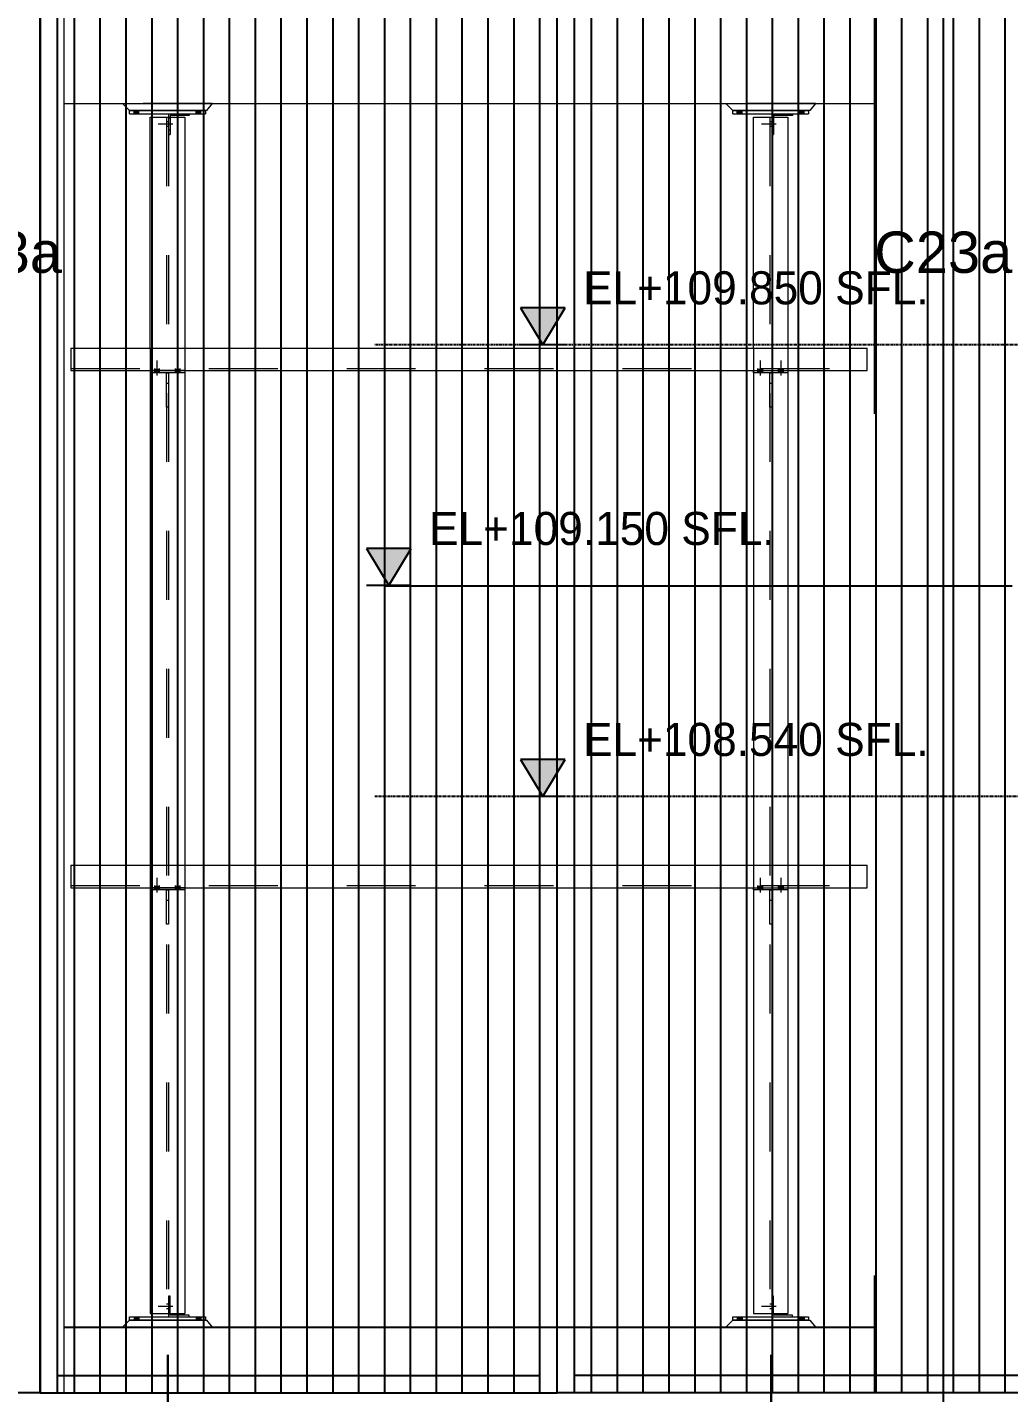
# Model space of a CAD drawing. Header units: millimetres. Extents: x 663313 to 1226001, y 1431724 to 1620898.
# Drawn here: x 1037845 to 1040692, y 1514415 to 1518376 of the extents above; entities that cross this region are included whole.
import ezdxf
from ezdxf.enums import TextEntityAlignment as Align

# ---------------------------------------------------------------- set-up
doc = ezdxf.new("R2010")
doc.units = ezdxf.units.MM
for name, pattern in [('Grid Line', [22.225, 12.7, -3.175, 3.175, -3.175]), ('HIDDEN', [0.375, 0.25, -0.125]), ('XKITLINE00', [0]), ('XKITLINE02', [4, 2, -2])]:
    doc.linetypes.add(name, pattern=pattern)
doc.layers.add('000 - 0_HIDE_OBJ_FRAMING_DEF_SUB', color=7, linetype='Continuous', plot=False)
for name, color, linetype, lineweight in [('A-FLOR-E', 7, 'Continuous', 9), ('A-GENM', 7, 'Continuous', 9), ('Bolt', 7, 'Continuous', 0), ('Part', 7, 'Continuous', 0)]:
    doc.layers.add(name, color=color, linetype=linetype, lineweight=lineweight)
doc.layers.add('CVA044__', color=7, linetype='Continuous')
doc.layers.add('DIM', color=7, linetype='Continuous')
doc.styles.add('ANGSANA', font='angsana.shx', dxfattribs={"width": 0.9})
doc.styles.add('Arial', font='arial.ttf')
doc.dimstyles.new('Dim - 40 - Cen', dxfattribs={"dimscale": 0.04, "dimtxt": 3, "dimasz": 1, "dimexe": 0, "dimexo": 2.5, "dimgap": 1.5, "dimtad": 1, "dimdec": 0, "dimlfac": 1000, "dimzin": 1, "dimdsep": 46, "dimtxsty": 'Arial', "dimblk": 'CEN1', "dimcen": 0.09, "dimclrd": 7, "dimclre": 7, "dimclrt": 7, "dimadec": 0, "dimazin": 0, "dimtfac": 1, "dimtdec": 0, "dimtix": 1, "dimtofl": 0, "dimtmove": 2, "dimatfit": 3, "dimfxl": 1, "dimtfill": 1, "dimtfillclr": 256, "dimtolj": 1, "dimtzin": 0, "dimarcsym": 0})

# ---------------------------------------------------------------- blocks, each defined once
blk = doc.blocks.new('LEV-SEC')
at = {"layer": '000 - 0_HIDE_OBJ_FRAMING_DEF_SUB'}
blk.add_hatch(color=7, dxfattribs=at).paths.add_polyline_path([(-1.622, 2.668), (0, 0), (1.622, 2.668)])
at = {"layer": '000 - 0_HIDE_OBJ_FRAMING_DEF_SUB', "color": 7}
for p, q in [((-1.622, 2.668), (0, 0)), ((1.622, 2.668), (-1.622, 2.668)), ((0, 0), (1.622, 2.668)), ((1.622, 0), (-1.622, 0))]:
    blk.add_line(p, q, dxfattribs=at)
at = {"layer": '000 - 0_HIDE_OBJ_FRAMING_DEF_SUB', "color": 7, "style": 'ANGSANA'}
blk.add_attdef('ELEVATION', text='', height=2.4, dxfattribs=at).set_placement((2.913, 2.209), align=Align.BOTTOM_LEFT)
blk = doc.blocks.new('*A25763112')
at = {"layer": 'Bolt', "color": 7, "linetype": 'XKITLINE02', "lineweight": 0}
for p, q in [((235.208334, 127.554542), (235.148334, 127.554542)), ((235.258334, 127.654542), (235.208334, 127.654542)), ((235.337534, 127.484542), (234.908334, 127.484542)), ((235.208334, 127.414542), (235.148334, 127.414542)), ((235.258334, 127.314542), (235.208334, 127.314542))]:
    blk.add_line(p, q, dxfattribs=at)
blk = doc.blocks.new('*A25773113')
at = {"layer": 'Bolt'}
for points in [[(234.348, 127.885), (234.348, 127.785), (234.208, 127.785), (234.208, 127.885)], [(236.148, 127.885), (236.148, 127.785), (236.008, 127.785), (236.008, 127.885)]]:
    blk.add_hatch(color=7, dxfattribs=at).paths.add_polyline_path(points, flags=17)
at = {"layer": 'Bolt', "color": 7, "linetype": 'XKITLINE00', "lineweight": 0}
for p, q in [((234.208, 127.785), (234.208, 127.885)), ((234.278, 127.785), (234.278, 127.885)), ((234.348, 127.785), (234.348, 127.885)), ((236.008, 127.785), (236.008, 127.885)), ((236.078, 127.785), (236.078, 127.885)), ((236.148, 127.785), (236.148, 127.885))]:
    blk.add_line(p, q, dxfattribs=at)
blk = doc.blocks.new('*A26193150')
at = {"layer": 'Part', "color": 7, "linetype": 'XKITLINE00', "lineweight": 0}
for p, q in [((214.879556, 105.984542), (214.879556, 105.334542)), ((214.879556, 105.984542), (237.979559, 105.984542)), ((237.979559, 105.334542), (237.979559, 105.984542)), ((214.879556, 105.334542), (237.979559, 105.334542))]:
    blk.add_line(p, q, dxfattribs=at)
at = {"layer": 'Part', "color": 7, "linetype": 'XKITLINE02', "lineweight": 0}
blk.add_line((214.879556, 105.394542), (237.979559, 105.394542), dxfattribs=at)
blk = doc.blocks.new('*A26233151')
at = {"layer": 'Part', "color": 7, "linetype": 'XKITLINE00', "lineweight": 0}
for p, q in [((214.879556, 120.984542), (214.879556, 120.334542)), ((214.879556, 120.984542), (237.979559, 120.984542)), ((237.979559, 120.334542), (237.979559, 120.984542)), ((214.879556, 120.334542), (237.979559, 120.334542))]:
    blk.add_line(p, q, dxfattribs=at)
at = {"layer": 'Part', "color": 7, "linetype": 'XKITLINE02', "lineweight": 0}
blk.add_line((214.879556, 120.394542), (237.979559, 120.394542), dxfattribs=at)
blk = doc.blocks.new('*A26273153')
at = {"layer": 'Part', "color": 7, "linetype": 'XKITLINE02', "lineweight": 0}
for p, q in [((217.759587, 93.484542), (217.709587, 93.484542)), ((217.709587, 93.484542), (217.709587, 92.984542)), ((217.759587, 92.984542), (217.759587, 93.484542)), ((217.709587, 92.884542), (218.309587, 92.884542))]:
    blk.add_line(p, q, dxfattribs=at)
at = {"layer": 'Part', "color": 7, "linetype": 'XKITLINE00', "lineweight": 0}
for p, q in [((217.709587, 92.984542), (217.709587, 92.884542)), ((217.759587, 92.934542), (217.759587, 92.984542)), ((218.309587, 92.934542), (217.759587, 92.934542)), ((218.309587, 92.884542), (218.309587, 92.934542))]:
    blk.add_line(p, q, dxfattribs=at)
blk = doc.blocks.new('*A26283154')
at = {"layer": 'Part', "color": 7, "linetype": 'XKITLINE00', "lineweight": 0}
for p, q in [((217.179587, 105.334542), (217.179587, 105.274542)), ((218.179587, 105.274542), (217.179587, 105.274542)), ((218.179587, 105.334542), (218.179587, 105.274542))]:
    blk.add_line(p, q, dxfattribs=at)
at = {"layer": 'Part', "color": 7, "linetype": 'XKITLINE02', "lineweight": 0}
blk.add_line((218.179587, 105.334542), (217.179587, 105.334542), dxfattribs=at)
blk = doc.blocks.new('*A26293155')
at = {"layer": 'Part', "color": 7, "linetype": 'XKITLINE00', "lineweight": 0}
for p, q in [((217.649587, 105.274542), (217.709587, 105.274542)), ((217.649587, 104.274542), (217.649587, 105.274542)), ((217.649587, 104.974542), (217.709587, 104.974542)), ((217.709587, 105.274542), (217.709587, 104.274542)), ((217.709587, 104.274542), (217.649587, 104.274542))]:
    blk.add_line(p, q, dxfattribs=at)
blk = doc.blocks.new('*A26303156')
at = {"layer": 'Bolt'}
for points in [[(217.31, 105.335), (217.31, 105.395), (217.45, 105.395), (217.45, 105.335)], [(217.91, 105.335), (217.91, 105.395), (218.05, 105.395), (218.05, 105.335)], [(217.31, 105.275), (217.31, 105.335), (217.45, 105.335), (217.45, 105.275)], [(217.91, 105.275), (217.91, 105.335), (218.05, 105.335), (218.05, 105.275)]]:
    blk.add_hatch(color=7, dxfattribs=at).paths.add_polyline_path(points, flags=17)
at = {"layer": 'Bolt', "color": 7, "linetype": 'XKITLINE00', "lineweight": 0}
for p, q in [((217.31, 105.335), (217.31, 105.395)), ((217.38, 105.195), (217.38, 105.625)), ((217.45, 105.335), (217.45, 105.395)), ((217.91, 105.335), (217.91, 105.395)), ((217.98, 105.195), (217.98, 105.625)), ((218.05, 105.335), (218.05, 105.395)), ((217.31, 105.275), (217.31, 105.335)), ((217.45, 105.275), (217.45, 105.335)), ((217.91, 105.275), (217.91, 105.335)), ((218.05, 105.275), (218.05, 105.335))]:
    blk.add_line(p, q, dxfattribs=at)
blk = doc.blocks.new('*A26313157')
at = {"layer": 'Bolt', "color": 7, "linetype": 'XKITLINE02', "lineweight": 0}
for p, q in [((235.337534, 93.184542), (234.908334, 93.184542)), ((235.208334, 93.254542), (235.148334, 93.254542)), ((235.208334, 93.114542), (235.148334, 93.114542)), ((235.258334, 93.354542), (235.208334, 93.354542)), ((235.258334, 93.014542), (235.208334, 93.014542))]:
    blk.add_line(p, q, dxfattribs=at)
blk = doc.blocks.new('*A26323158')
at = {"layer": 'Part', "color": 7, "linetype": 'XKITLINE02', "lineweight": 0}
for p, q in [((235.258334, 93.484542), (235.208334, 93.484542)), ((235.208334, 93.484542), (235.208334, 92.984542)), ((235.258334, 92.984542), (235.258334, 93.484542)), ((235.208334, 92.884542), (235.808334, 92.884542))]:
    blk.add_line(p, q, dxfattribs=at)
at = {"layer": 'Part', "color": 7, "linetype": 'XKITLINE00', "lineweight": 0}
for p, q in [((235.208334, 92.984542), (235.208334, 92.884542)), ((235.258334, 92.934542), (235.258334, 92.984542)), ((235.808334, 92.934542), (235.258334, 92.934542)), ((235.808334, 92.884542), (235.808334, 92.934542))]:
    blk.add_line(p, q, dxfattribs=at)
blk = doc.blocks.new('*A26333159')
at = {"layer": 'Part', "color": 7, "linetype": 'XKITLINE00', "lineweight": 0}
for p, q in [((234.678334, 105.274542), (234.678334, 105.334542)), ((235.678334, 105.274542), (234.678334, 105.274542)), ((235.678334, 105.334542), (235.678334, 105.274542))]:
    blk.add_line(p, q, dxfattribs=at)
at = {"layer": 'Part', "color": 7, "linetype": 'XKITLINE02', "lineweight": 0}
blk.add_line((234.678334, 105.334542), (235.678334, 105.334542), dxfattribs=at)
blk = doc.blocks.new('*A26343160')
at = {"layer": 'Part', "color": 7, "linetype": 'XKITLINE00', "lineweight": 0}
for p, q in [((235.148334, 105.274542), (235.208334, 105.274542)), ((235.148334, 104.274542), (235.148334, 105.274542)), ((235.148334, 104.974542), (235.208334, 104.974542)), ((235.208334, 105.274542), (235.208334, 104.274542)), ((235.208334, 104.274542), (235.148334, 104.274542))]:
    blk.add_line(p, q, dxfattribs=at)
blk = doc.blocks.new('*A26353161')
at = {"layer": 'Bolt'}
for points in [[(234.808, 105.335), (234.808, 105.395), (234.948, 105.395), (234.948, 105.335)], [(235.408, 105.335), (235.408, 105.395), (235.548, 105.395), (235.548, 105.335)], [(234.808, 105.275), (234.808, 105.335), (234.948, 105.335), (234.948, 105.275)], [(235.408, 105.275), (235.408, 105.335), (235.548, 105.335), (235.548, 105.275)]]:
    blk.add_hatch(color=7, dxfattribs=at).paths.add_polyline_path(points, flags=17)
at = {"layer": 'Bolt', "color": 7, "linetype": 'XKITLINE00', "lineweight": 0}
for p, q in [((234.808, 105.335), (234.808, 105.395)), ((234.878, 105.195), (234.878, 105.625)), ((234.948, 105.335), (234.948, 105.395)), ((235.408, 105.335), (235.408, 105.395)), ((235.478, 105.195), (235.478, 105.625)), ((235.548, 105.335), (235.548, 105.395)), ((234.808, 105.275), (234.808, 105.335)), ((234.948, 105.275), (234.948, 105.335)), ((235.408, 105.275), (235.408, 105.335)), ((235.548, 105.275), (235.548, 105.335))]:
    blk.add_line(p, q, dxfattribs=at)
blk = doc.blocks.new('*A26623187')
at = {"layer": 'Bolt'}
for points in [[(217.31, 120.335), (217.31, 120.395), (217.45, 120.395), (217.45, 120.335)], [(217.31, 120.275), (217.31, 120.335), (217.45, 120.335), (217.45, 120.275)], [(217.91, 120.335), (217.91, 120.395), (218.05, 120.395), (218.05, 120.335)], [(217.91, 120.275), (217.91, 120.335), (218.05, 120.335), (218.05, 120.275)]]:
    blk.add_hatch(color=7, dxfattribs=at).paths.add_polyline_path(points, flags=17)
at = {"layer": 'Bolt', "color": 7, "linetype": 'XKITLINE00', "lineweight": 0}
for p, q in [((217.38, 120.195), (217.38, 120.625)), ((217.98, 120.195), (217.98, 120.625)), ((217.31, 120.335), (217.31, 120.395)), ((217.31, 120.275), (217.31, 120.335)), ((217.45, 120.335), (217.45, 120.395)), ((217.45, 120.275), (217.45, 120.335)), ((217.91, 120.335), (217.91, 120.395)), ((217.91, 120.275), (217.91, 120.335)), ((218.05, 120.335), (218.05, 120.395)), ((218.05, 120.275), (218.05, 120.335))]:
    blk.add_line(p, q, dxfattribs=at)
blk = doc.blocks.new('*A26633188')
at = {"layer": 'Part', "color": 7, "linetype": 'XKITLINE00', "lineweight": 0}
for p, q in [((217.649587, 120.274542), (217.709587, 120.274542)), ((217.649587, 119.274542), (217.649587, 120.274542)), ((217.709587, 120.274542), (217.709587, 119.274542)), ((217.649587, 119.974542), (217.709587, 119.974542)), ((217.709587, 119.274542), (217.649587, 119.274542))]:
    blk.add_line(p, q, dxfattribs=at)
blk = doc.blocks.new('*A26643189')
at = {"layer": 'Part', "color": 7, "linetype": 'XKITLINE00', "lineweight": 0}
for p, q in [((217.179587, 120.334542), (217.179587, 120.274542)), ((218.179587, 120.274542), (217.179587, 120.274542)), ((218.179587, 120.334542), (218.179587, 120.274542))]:
    blk.add_line(p, q, dxfattribs=at)
at = {"layer": 'Part', "color": 7, "linetype": 'XKITLINE02', "lineweight": 0}
blk.add_line((218.179587, 120.334542), (217.179587, 120.334542), dxfattribs=at)
blk = doc.blocks.new('*A26653190')
at = {"layer": 'Part', "color": 7, "linetype": 'XKITLINE00', "lineweight": 0}
for p, q in [((216.579587, 127.784542), (216.579587, 127.884542)), ((216.579587, 127.884542), (218.779587, 127.884542)), ((216.579587, 127.784542), (218.779587, 127.784542)), ((218.779587, 127.884542), (218.779587, 127.784542))]:
    blk.add_line(p, q, dxfattribs=at)
blk = doc.blocks.new('*A26663191')
at = {"layer": 'Part', "color": 7, "linetype": 'XKITLINE00', "lineweight": 0}
for p, q in [((216.379587, 128.084542), (216.579587, 127.884542)), ((218.979587, 128.084542), (218.809587, 127.884542)), ((218.809587, 127.884542), (216.579587, 127.884542))]:
    blk.add_line(p, q, dxfattribs=at)
at = {"layer": 'Part', "color": 7, "linetype": 'XKITLINE02', "lineweight": 0}
blk.add_line((218.979587, 128.084542), (216.379587, 128.084542), dxfattribs=at)
blk = doc.blocks.new('*A26673192')
at = {"layer": 'Part', "color": 7, "linetype": 'XKITLINE00', "lineweight": 0}
for p, q in [((217.709587, 127.784542), (217.709587, 127.684542)), ((218.309587, 127.734542), (217.759587, 127.734542)), ((217.759587, 127.734542), (217.759587, 127.684542)), ((218.309587, 127.784542), (218.309587, 127.734542))]:
    blk.add_line(p, q, dxfattribs=at)
at = {"layer": 'Part', "color": 7, "linetype": 'XKITLINE02', "lineweight": 0}
for p, q in [((217.709587, 127.784542), (218.309587, 127.784542)), ((217.709587, 127.684542), (217.709587, 127.184542)), ((217.759587, 127.684542), (217.759587, 127.184542)), ((217.709587, 127.184542), (217.759587, 127.184542))]:
    blk.add_line(p, q, dxfattribs=at)
blk = doc.blocks.new('*A26683193')
at = {"layer": 'Bolt', "color": 7, "linetype": 'XKITLINE02', "lineweight": 0}
for p, q in [((217.709587, 127.554542), (217.649587, 127.554542)), ((217.759587, 127.654542), (217.709587, 127.654542)), ((217.838787, 127.484542), (217.409587, 127.484542)), ((217.709587, 127.414542), (217.649587, 127.414542)), ((217.759587, 127.314542), (217.709587, 127.314542))]:
    blk.add_line(p, q, dxfattribs=at)
blk = doc.blocks.new('*A26693194')
at = {"layer": 'Bolt'}
for points in [[(216.85, 127.885), (216.85, 127.785), (216.71, 127.785), (216.71, 127.885)], [(218.65, 127.885), (218.65, 127.785), (218.51, 127.785), (218.51, 127.885)]]:
    blk.add_hatch(color=7, dxfattribs=at).paths.add_polyline_path(points, flags=17)
at = {"layer": 'Bolt', "color": 7, "linetype": 'XKITLINE00', "lineweight": 0}
for p, q in [((216.71, 127.785), (216.71, 127.885)), ((216.78, 127.785), (216.78, 127.885)), ((216.85, 127.785), (216.85, 127.885)), ((218.51, 127.785), (218.51, 127.885)), ((218.58, 127.785), (218.58, 127.885)), ((218.65, 127.785), (218.65, 127.885))]:
    blk.add_line(p, q, dxfattribs=at)
blk = doc.blocks.new('*A26703195')
at = {"layer": 'Bolt'}
for points in [[(234.808, 120.335), (234.808, 120.395), (234.948, 120.395), (234.948, 120.335)], [(234.808, 120.275), (234.808, 120.335), (234.948, 120.335), (234.948, 120.275)], [(235.408, 120.335), (235.408, 120.395), (235.548, 120.395), (235.548, 120.335)], [(235.408, 120.275), (235.408, 120.335), (235.548, 120.335), (235.548, 120.275)]]:
    blk.add_hatch(color=7, dxfattribs=at).paths.add_polyline_path(points, flags=17)
at = {"layer": 'Bolt', "color": 7, "linetype": 'XKITLINE00', "lineweight": 0}
for p, q in [((234.878, 120.195), (234.878, 120.625)), ((235.478, 120.195), (235.478, 120.625)), ((234.808, 120.335), (234.808, 120.395)), ((234.808, 120.275), (234.808, 120.335)), ((234.948, 120.335), (234.948, 120.395)), ((234.948, 120.275), (234.948, 120.335)), ((235.408, 120.335), (235.408, 120.395)), ((235.408, 120.275), (235.408, 120.335)), ((235.548, 120.335), (235.548, 120.395)), ((235.548, 120.275), (235.548, 120.335))]:
    blk.add_line(p, q, dxfattribs=at)
blk = doc.blocks.new('*A26713196')
at = {"layer": 'Part', "color": 7, "linetype": 'XKITLINE00', "lineweight": 0}
for p, q in [((235.148334, 120.274542), (235.208334, 120.274542)), ((235.148334, 119.274542), (235.148334, 120.274542)), ((235.208334, 120.274542), (235.208334, 119.274542)), ((235.148334, 119.974542), (235.208334, 119.974542)), ((235.208334, 119.274542), (235.148334, 119.274542))]:
    blk.add_line(p, q, dxfattribs=at)
blk = doc.blocks.new('*A26723197')
at = {"layer": 'Part', "color": 7, "linetype": 'XKITLINE00', "lineweight": 0}
for p, q in [((234.678334, 120.274542), (234.678334, 120.334542)), ((235.678334, 120.274542), (234.678334, 120.274542)), ((235.678334, 120.334542), (235.678334, 120.274542))]:
    blk.add_line(p, q, dxfattribs=at)
at = {"layer": 'Part', "color": 7, "linetype": 'XKITLINE02', "lineweight": 0}
blk.add_line((234.678334, 120.334542), (235.678334, 120.334542), dxfattribs=at)
blk = doc.blocks.new('*A26743199')
at = {"layer": 'Part', "color": 7, "linetype": 'XKITLINE00', "lineweight": 0}
for p, q in [((234.078334, 127.784542), (234.078334, 127.884542)), ((234.078334, 127.884542), (236.278334, 127.884542)), ((234.078334, 127.784542), (236.278334, 127.784542)), ((236.278334, 127.884542), (236.278334, 127.784542))]:
    blk.add_line(p, q, dxfattribs=at)
blk = doc.blocks.new('*A26753200')
at = {"layer": 'Part', "color": 7, "linetype": 'XKITLINE00', "lineweight": 0}
for p, q in [((233.878334, 128.084542), (234.078334, 127.884542)), ((236.478334, 128.084542), (236.308334, 127.884542)), ((236.308334, 127.884542), (234.078334, 127.884542))]:
    blk.add_line(p, q, dxfattribs=at)
at = {"layer": 'Part', "color": 7, "linetype": 'XKITLINE02', "lineweight": 0}
blk.add_line((236.478334, 128.084542), (233.878334, 128.084542), dxfattribs=at)
blk = doc.blocks.new('*A26763201')
at = {"layer": 'Part', "color": 7, "linetype": 'XKITLINE00', "lineweight": 0}
for p, q in [((235.208334, 127.784542), (235.208334, 127.684542)), ((235.808334, 127.734542), (235.258334, 127.734542)), ((235.258334, 127.734542), (235.258334, 127.684542)), ((235.808334, 127.784542), (235.808334, 127.734542))]:
    blk.add_line(p, q, dxfattribs=at)
at = {"layer": 'Part', "color": 7, "linetype": 'XKITLINE02', "lineweight": 0}
for p, q in [((235.208334, 127.784542), (235.808334, 127.784542)), ((235.208334, 127.684542), (235.208334, 127.184542)), ((235.258334, 127.684542), (235.258334, 127.184542)), ((235.208334, 127.184542), (235.258334, 127.184542))]:
    blk.add_line(p, q, dxfattribs=at)
blk = doc.blocks.new('*A27173228')
at = {"layer": 'Part', "color": 7, "linetype": 'XKITLINE00', "lineweight": 0}
for p, q in [((234.678334, 120.984542), (234.678334, 127.684542)), ((234.678334, 127.684542), (235.678334, 127.684542)), ((235.678334, 127.684542), (235.678334, 120.984542)), ((234.678334, 120.274542), (234.678334, 105.984542)), ((235.678334, 120.274542), (235.678334, 105.984542)), ((234.678334, 105.274542), (234.678334, 92.984542)), ((235.678334, 105.274542), (235.678334, 92.984542)), ((234.678334, 92.984542), (235.678334, 92.984542))]:
    blk.add_line(p, q, dxfattribs=at)
at = {"layer": 'Part', "color": 7, "linetype": 'XKITLINE02', "lineweight": 0}
for p, q in [((235.148334, 127.684542), (235.148334, 92.984542)), ((235.208334, 127.684542), (235.208334, 92.984542)), ((234.678334, 120.984542), (234.678334, 120.274542)), ((235.678334, 120.984542), (235.678334, 120.274542)), ((234.678334, 105.984542), (234.678334, 105.274542)), ((235.678334, 105.984542), (235.678334, 105.274542))]:
    blk.add_line(p, q, dxfattribs=at)
blk = doc.blocks.new('*A27183229')
at = {"layer": 'Part', "color": 7, "linetype": 'XKITLINE00', "lineweight": 0}
for p, q in [((217.179587, 120.984542), (217.179587, 127.684542)), ((217.179587, 127.684542), (218.179587, 127.684542)), ((218.179587, 127.684542), (218.179587, 120.984542)), ((217.179587, 120.274542), (217.179587, 105.984542)), ((218.179587, 120.274542), (218.179587, 105.984542)), ((217.179587, 105.274542), (217.179587, 92.984542)), ((218.179587, 105.274542), (218.179587, 92.984542)), ((217.179587, 92.984542), (218.179587, 92.984542))]:
    blk.add_line(p, q, dxfattribs=at)
at = {"layer": 'Part', "color": 7, "linetype": 'XKITLINE02', "lineweight": 0}
for p, q in [((217.649587, 127.684542), (217.649587, 92.984542)), ((217.709587, 127.684542), (217.709587, 92.984542)), ((217.179587, 120.984542), (217.179587, 120.274542)), ((218.179587, 120.984542), (218.179587, 120.274542)), ((217.179587, 105.984542), (217.179587, 105.274542)), ((218.179587, 105.984542), (218.179587, 105.274542))]:
    blk.add_line(p, q, dxfattribs=at)
blk = doc.blocks.new('*A27283230')
at = {"layer": 'Bolt'}
for points in [[(216.85, 92.885), (216.85, 92.785), (216.71, 92.785), (216.71, 92.885)], [(218.65, 92.885), (218.65, 92.785), (218.51, 92.785), (218.51, 92.885)]]:
    blk.add_hatch(color=7, dxfattribs=at).paths.add_polyline_path(points, flags=17)
at = {"layer": 'Bolt', "color": 7, "linetype": 'XKITLINE00', "lineweight": 0}
for p, q in [((216.71, 92.885), (216.71, 92.785)), ((216.78, 92.885), (216.78, 92.785)), ((216.85, 92.885), (216.85, 92.785)), ((218.51, 92.885), (218.51, 92.785)), ((218.58, 92.885), (218.58, 92.785)), ((218.65, 92.885), (218.65, 92.785))]:
    blk.add_line(p, q, dxfattribs=at)
blk = doc.blocks.new('*A27293231')
at = {"layer": 'Part', "color": 7, "linetype": 'XKITLINE00', "lineweight": 0}
for p, q in [((216.579587, 92.784542), (216.379587, 92.584542)), ((216.579587, 92.784542), (218.809587, 92.784542)), ((218.809587, 92.784542), (218.979587, 92.584542))]:
    blk.add_line(p, q, dxfattribs=at)
at = {"layer": 'Part', "color": 7, "linetype": 'XKITLINE02', "lineweight": 0}
blk.add_line((216.379587, 92.584542), (218.979587, 92.584542), dxfattribs=at)
blk = doc.blocks.new('*A27303232')
at = {"layer": 'Part', "color": 7, "linetype": 'XKITLINE00', "lineweight": 0}
for p, q in [((216.579587, 92.884542), (218.779587, 92.884542)), ((216.579587, 92.784542), (216.579587, 92.884542)), ((218.779587, 92.784542), (216.579587, 92.784542)), ((218.779587, 92.884542), (218.779587, 92.784542))]:
    blk.add_line(p, q, dxfattribs=at)
blk = doc.blocks.new('*A27313233')
at = {"layer": 'Bolt'}
for points in [[(234.348, 92.885), (234.348, 92.785), (234.208, 92.785), (234.208, 92.885)], [(236.148, 92.885), (236.148, 92.785), (236.008, 92.785), (236.008, 92.885)]]:
    blk.add_hatch(color=7, dxfattribs=at).paths.add_polyline_path(points, flags=17)
at = {"layer": 'Bolt', "color": 7, "linetype": 'XKITLINE00', "lineweight": 0}
for p, q in [((234.208, 92.885), (234.208, 92.785)), ((234.278, 92.885), (234.278, 92.785)), ((234.348, 92.885), (234.348, 92.785)), ((236.008, 92.885), (236.008, 92.785)), ((236.078, 92.885), (236.078, 92.785)), ((236.148, 92.885), (236.148, 92.785))]:
    blk.add_line(p, q, dxfattribs=at)
blk = doc.blocks.new('*A27323234')
at = {"layer": 'Part', "color": 7, "linetype": 'XKITLINE00', "lineweight": 0}
for p, q in [((234.078334, 92.784542), (233.878334, 92.584542)), ((234.078334, 92.784542), (236.308334, 92.784542)), ((236.308334, 92.784542), (236.478334, 92.584542))]:
    blk.add_line(p, q, dxfattribs=at)
at = {"layer": 'Part', "color": 7, "linetype": 'XKITLINE02', "lineweight": 0}
blk.add_line((233.878334, 92.584542), (236.478334, 92.584542), dxfattribs=at)
blk = doc.blocks.new('*A27333235')
at = {"layer": 'Part', "color": 7, "linetype": 'XKITLINE00', "lineweight": 0}
for p, q in [((234.078334, 92.884542), (236.278334, 92.884542)), ((234.078334, 92.784542), (234.078334, 92.884542)), ((236.278334, 92.784542), (234.078334, 92.784542)), ((236.278334, 92.884542), (236.278334, 92.784542))]:
    blk.add_line(p, q, dxfattribs=at)
blk = doc.blocks.new('*A27343236')
at = {"layer": 'Bolt', "color": 7, "linetype": 'XKITLINE02', "lineweight": 0}
for p, q in [((217.838787, 93.184542), (217.409587, 93.184542)), ((217.709587, 93.254542), (217.649587, 93.254542)), ((217.709587, 93.114542), (217.649587, 93.114542)), ((217.759587, 93.354542), (217.709587, 93.354542)), ((217.759587, 93.014542), (217.709587, 93.014542))]:
    blk.add_line(p, q, dxfattribs=at)
blk = doc.blocks.new('GM_Louver Grill Vertical Z1 - Z Profile-20899003-ENT 4 ELE-2 sheet')
at = {"layer": '000 - 0_HIDE_OBJ_FRAMING_DEF_SUB', "color": 7}
blk.add_line((-150989.205017, 106810), (-150989.205017, 115350), dxfattribs=at)
blk = doc.blocks.new('5')
at = {"layer": '000 - 0_HIDE_OBJ_FRAMING_DEF_SUB', "color": 7}
for p, q in [((1842500.1, 115350), (1842500.1, 106810)), ((1843900.1, 106810), (1843900.1, 115350)), ((1844000.1, 106810), (1844000.1, 115350)), ((1842500.1, 106860), (1843900.1, 106860)), ((1845400.1, 106860), (1844000.1, 106860))]:
    blk.add_line(p, q, dxfattribs=at)
for points in [[(1840949.6, 115350), (1842449.6, 115350), (1842449.6, 106810), (1840949.6, 106810)], [(1843950.1, 115350), (1842450.1, 115350), (1842450.1, 106810), (1843950.1, 106810)], [(1843950.1, 115350), (1845450.1, 115350), (1845450.1, 106810), (1843950.1, 106810)]]:
    blk.add_lwpolyline(points, close=True, dxfattribs=at)
at = {"layer": 'A-GENM', "color": 7}
for p in [(1993539.3, 0), (1993614.3, 0), (1993689.3, 0), (1993764.3, 0), (1993839.3, 0), (1993914.3, 0), (1993989.3, 0), (1994064.3, 0), (1994139.3, 0), (1994214.3, 0), (1994289.3, 0), (1994364.3, 0), (1994439.3, 0), (1994514.3, 0), (1994589.3, 0), (1994664.3, 0), (1994739.3, 0), (1994814.3, 0), (1995039.3, 0), (1995114.3, 0), (1995189.3, 0), (1995264.3, 0), (1995339.3, 0), (1995414.3, 0), (1995489.3, 0), (1995564.3, 0), (1995639.3, 0), (1995714.3, 0), (1995789.3, 0), (1995864.3, 0), (1995939.3, 0), (1996014.3, 0), (1996089.3, 0), (1996164.3, 0), (1996239.3, 0)]:
    blk.add_blockref('GM_Louver Grill Vertical Z1 - Z Profile-20899003-ENT 4 ELE-2 sheet', p, dxfattribs=at)
blk = doc.blocks.new('CEN1')
at = {"color": 7}
for p, q in [((0, 1.5), (0, -1.5)), ((1.5, 0), (-1.5, 0))]:
    blk.add_line(p, q, dxfattribs=at)
blk.add_circle((0, 0), 0.75, dxfattribs=at)
blk = doc.blocks.new('*D5117')
at = {"layer": '000 - 0_HIDE_OBJ_FRAMING_DEF_SUB', "color": 7, "lineweight": -2, "transparency": 16777216}
for p, q in [((8.0557, 0.57), (8.0557, -0.2964)), ((9.0558, -0.08), (9.0558, -0.2964)), ((8.0957, -0.2964), (9.0158, -0.2964))]:
    blk.add_line(p, q, dxfattribs=at)
at = {"layer": 'Defpoints', "color": 7, "transparency": 16777216}
for p in [(8.0557, 0.67), (9.0558, 0.02), (9.0558, -0.2964)]:
    blk.add_point(p, dxfattribs=at)
at = {"layer": '000 - 0_HIDE_OBJ_FRAMING_DEF_SUB', "color": 7, "lineweight": -2, "transparency": 16777216, "xscale": 0.04, "yscale": 0.04, "zscale": 0.04, "rotation": 180}
blk.add_blockref('CEN1', (8.0557, -0.2964), dxfattribs=at)
at = {"layer": '000 - 0_HIDE_OBJ_FRAMING_DEF_SUB', "color": 7, "lineweight": -2, "transparency": 16777216, "xscale": 0.04, "yscale": 0.04, "zscale": 0.04}
blk.add_blockref('CEN1', (9.0558, -0.2964), dxfattribs=at)
at = {"layer": '000 - 0_HIDE_OBJ_FRAMING_DEF_SUB', "color": 7, "transparency": 16777216, "insert": (8.5557, -0.1752), "char_height": 0.12, "attachment_point": 5, "style": 'Arial', "bg_fill": 3, "box_fill_scale": 1.1, "bg_fill_color": 256, "bg_fill_true_color": 13158600, "bg_fill_transparency": 0}
blk.add_mtext('\\A1;1000', dxfattribs=at)
blk = doc.blocks.new('*D5118')
at = {"layer": '000 - 0_HIDE_OBJ_FRAMING_DEF_SUB', "color": 7, "lineweight": -2, "transparency": 16777216}
for p, q in [((6.3043, 0.57), (6.3043, -0.2964)), ((8.0547, 0.57), (8.0547, -0.2964)), ((8.0147, -0.2964), (6.3443, -0.2964))]:
    blk.add_line(p, q, dxfattribs=at)
at = {"layer": 'Defpoints', "color": 7, "transparency": 16777216}
for p in [(6.3043, 0.67), (8.0547, 0.67), (6.3043, -0.2964)]:
    blk.add_point(p, dxfattribs=at)
at = {"layer": '000 - 0_HIDE_OBJ_FRAMING_DEF_SUB', "color": 7, "lineweight": -2, "transparency": 16777216, "xscale": 0.04, "yscale": 0.04, "zscale": 0.04, "rotation": 180}
blk.add_blockref('CEN1', (6.3043, -0.2964), dxfattribs=at)
at = {"layer": '000 - 0_HIDE_OBJ_FRAMING_DEF_SUB', "color": 7, "lineweight": -2, "transparency": 16777216, "xscale": 0.04, "yscale": 0.04, "zscale": 0.04}
blk.add_blockref('CEN1', (8.0547, -0.2964), dxfattribs=at)
at = {"layer": '000 - 0_HIDE_OBJ_FRAMING_DEF_SUB', "color": 7, "transparency": 16777216, "insert": (7.1795, -0.1752), "char_height": 0.12, "attachment_point": 5, "style": 'Arial', "bg_fill": 3, "box_fill_scale": 1.1, "bg_fill_color": 256, "bg_fill_true_color": 13158600, "bg_fill_transparency": 0}
blk.add_mtext('\\A1;1750', dxfattribs=at)
blk = doc.blocks.new('*D5119')
at = {"layer": '000 - 0_HIDE_OBJ_FRAMING_DEF_SUB', "color": 7, "lineweight": -2, "transparency": 16777216}
for p, q in [((5.3062, 0.5568), (5.3062, -0.2964)), ((6.3058, 0.57), (6.3058, -0.2964)), ((6.2658, -0.2964), (5.3462, -0.2964))]:
    blk.add_line(p, q, dxfattribs=at)
at = {"layer": 'Defpoints', "color": 7, "transparency": 16777216}
for p in [(5.3062, 0.6568), (6.3058, 0.67), (5.3062, -0.2964)]:
    blk.add_point(p, dxfattribs=at)
at = {"layer": '000 - 0_HIDE_OBJ_FRAMING_DEF_SUB', "color": 7, "lineweight": -2, "transparency": 16777216, "xscale": 0.04, "yscale": 0.04, "zscale": 0.04, "rotation": 180}
blk.add_blockref('CEN1', (5.3062, -0.2964), dxfattribs=at)
at = {"layer": '000 - 0_HIDE_OBJ_FRAMING_DEF_SUB', "color": 7, "lineweight": -2, "transparency": 16777216, "xscale": 0.04, "yscale": 0.04, "zscale": 0.04}
blk.add_blockref('CEN1', (6.3058, -0.2964), dxfattribs=at)
at = {"layer": '000 - 0_HIDE_OBJ_FRAMING_DEF_SUB', "color": 7, "transparency": 16777216, "insert": (5.806, -0.1752), "char_height": 0.12, "attachment_point": 5, "style": 'Arial', "bg_fill": 3, "box_fill_scale": 1.1, "bg_fill_color": 256, "bg_fill_true_color": 13158600, "bg_fill_transparency": 0}
blk.add_mtext('\\A1;1000', dxfattribs=at)
blk = doc.blocks.new('A$Cc1931124')
at = {"color": 7}
blk.add_line((6.0043, 0.65), (8.3543, 0.65), dxfattribs=at)
at = {"layer": '000 - 0_HIDE_OBJ_FRAMING_DEF_SUB', "color": 7, "linetype": 'Grid Line'}
blk.add_line((8.5543, 9.6361), (8.5543, -1.8694), dxfattribs=at)
at = {"layer": '000 - 0_HIDE_OBJ_FRAMING_DEF_SUB', "color": 7, "linetype": 'Grid Line', "ltscale": 0.6}
blk.add_line((8.7543, 2.8), (6.9341, 2.8), dxfattribs=at)
at = {"layer": 'A-FLOR-E', "color": 7, "linetype": 'HIDDEN', "ltscale": 20}
for points in [[(6.0043, 0.46), (6.0043, 8.3)], [(8.3543, 8.3), (8.3543, 0.46)], [(6.0043, 4.2), (8.3543, 4.2)]]:
    blk.add_lwpolyline(points, dxfattribs=at)
at = {"color": 7, "lineweight": 0, "xscale": 0.1, "yscale": 0.1, "zscale": 0.1}
for name in ['*A26663191', '*A26753200', '*A26653190', '*A26693194', '*A27183229', '*A26673192', '*A26743199', '*A25773113', '*A27173228', '*A26763201', '*A26683193', '*A25763112', '*A26233151', '*A26623187', '*A26703195', '*A26643189', '*A26633188', '*A26723197', '*A26713196', '*A26193150', '*A26303156', '*A26353161', '*A26283154', '*A26293155', '*A26333159', '*A26343160', '*A27343236', '*A26273153', '*A26313157', '*A26323158', '*A27303232', '*A27283230', '*A27333235', '*A27313233', '*A27293231', '*A27323234']:
    blk.add_blockref(name, (-15.4637, -8.6085), dxfattribs=at)
at = {"layer": '000 - 0_HIDE_OBJ_FRAMING_DEF_SUB', "color": 7, "xscale": 0.001, "yscale": 0.001, "zscale": 0.001}
blk.add_blockref('5', (-1836.5155, -106.35), dxfattribs=at)
at = {"layer": 'DIM', "color": 7, "xscale": 0.04, "yscale": 0.04, "zscale": 0.04}
blk.add_blockref('LEV-SEC', (6.9465, 2.8019), dxfattribs=at).add_auto_attribs({'ELEVATION': 'EL+109.150 SFL.'})
at = {"layer": 'CVA044__', "color": 7, "style": 'Arial'}
for p in [(5.5976, 3.7085), (8.3539, 3.7085)]:
    blk.add_text('C23a', height=0.12, dxfattribs=at).set_placement(p)
at = {"layer": '000 - 0_HIDE_OBJ_FRAMING_DEF_SUB', "color": 7}
dim = blk.add_linear_dim(base=(9.0558, -0.2964), p1=(8.0557, 0.67), p2=(9.0558, 0.02), dimstyle='Dim - 40 - Cen', override={"dimclrd": 7, "dimclre": 7, "dimclrt": 7}, dxfattribs=at)
dim.commit()
dim.dimension.update_dxf_attribs({"geometry": '*D5117', "text_midpoint": (8.5557, -0.1752)})
dim = blk.add_linear_dim(base=(6.3043, -0.2964), p1=(8.0547, 0.67), p2=(6.3043, 0.67), dimstyle='Dim - 40 - Cen', override={"dimclrd": 7, "dimclre": 7, "dimclrt": 7}, dxfattribs=at)
dim.commit()
dim.dimension.update_dxf_attribs({"geometry": '*D5118', "text_midpoint": (7.1795, -0.1752)})
dim = blk.add_linear_dim(base=(5.3062, -0.2964), p1=(6.3058, 0.67), p2=(5.3062, 0.6568), dimstyle='Dim - 40 - Cen', override={"dimclrd": 7, "dimclre": 7, "dimclrt": 7}, dxfattribs=at)
dim.commit()
dim.dimension.update_dxf_attribs({"geometry": '*D5119', "text_midpoint": (5.806, -0.1752)})

msp = doc.modelspace()

# ---------------------------------------------------------------- linework, layer by layer
at = {"layer": '000 - 0_HIDE_OBJ_FRAMING_DEF_SUB', "color": 7, "linetype": 'Grid Line', "ltscale": 0.6}
for p, q in [((1042157.7535, 1517455.0011), (1038853.6026, 1517455.0011)), ((1042432.7487, 1516145.0011), (1038853.6026, 1516145.0011))]:
    msp.add_line(p, q, dxfattribs=at)

# ---------------------------------------------------------------- block references
at = {"layer": '000 - 0_HIDE_OBJ_FRAMING_DEF_SUB', "color": 7, "xscale": 40, "yscale": 40, "zscale": 40}
for p, values in [((1039340.4173, 1517455.0011), {'ELEVATION': 'EL+109.850 SFL.'}), ((1039340.4173, 1516145.0011), {'ELEVATION': 'EL+108.540 SFL.'})]:
    msp.add_blockref('LEV-SEC', p, dxfattribs=at).add_auto_attribs(values)

# ---------------------------------------------------------------- next in the draw order: block references
at = {"color": 7, "xscale": 1000, "yscale": 1000, "zscale": 1000}
msp.add_blockref('A$Cc1931124', (1031947.568, 1513955.0011), dxfattribs=at)

doc.saveas('drawing.dxf')
